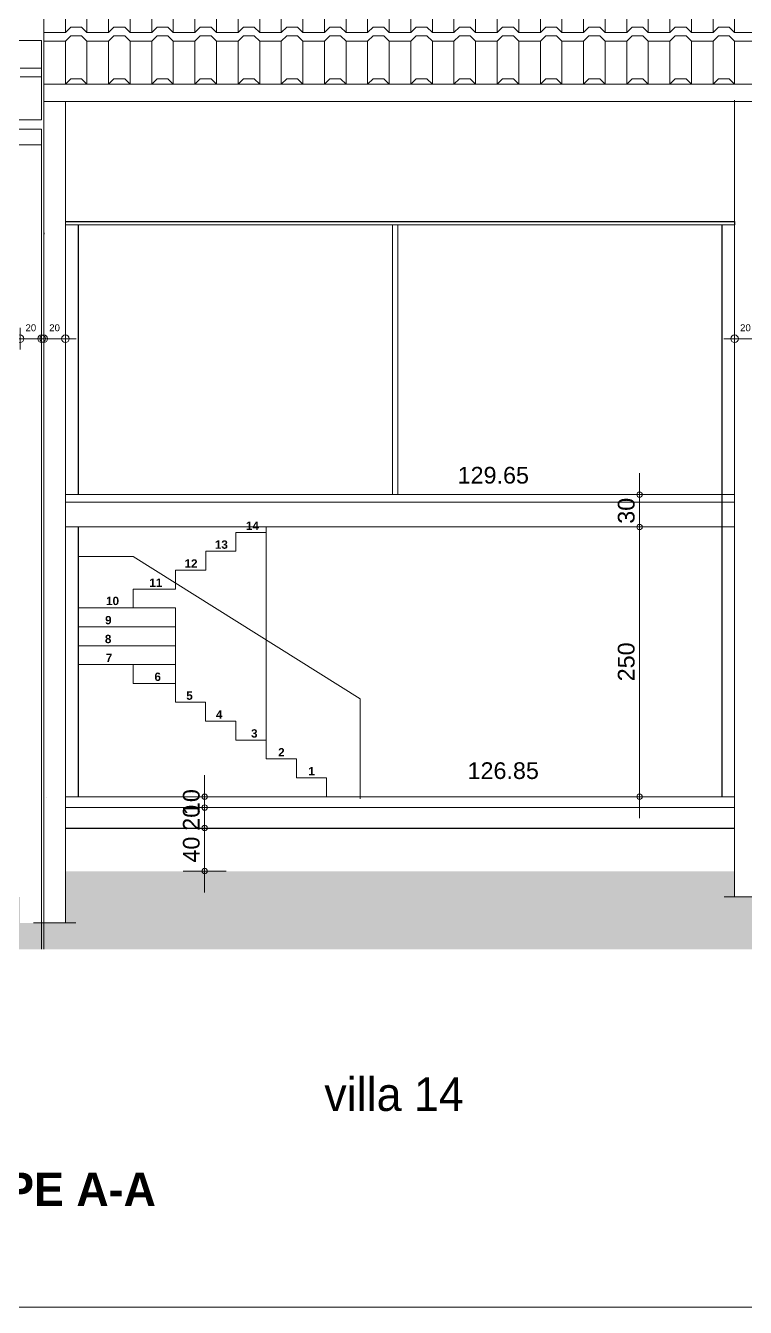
# Model space of a CAD drawing. Header units: metres. Extents: x -30.4 to 29.6, y -50.6 to 0.4.
# Drawn here: x -15.99 to -9.32, y -50.63 to -38.75 of the extents above; entities that cross this region are included whole.
import ezdxf
from ezdxf.enums import TextEntityAlignment as Align
from ezdxf.lldxf.tags import DXFTag

# ---------------------------------------------------------------- set-up
doc = ezdxf.new("R2010")
doc.units = ezdxf.units.M
doc.header["$MEASUREMENT"] = 0
for name, color, linetype in [('Calque commun', 7, 'Continuous'), ('Cotations', 7, 'Continuous'), ('Textes', 7, 'Continuous')]:
    doc.layers.add(name, color=color, linetype=linetype)
doc.styles.add('Arial10', font='arial.ttf', dxfattribs={"height": 0.154626})
doc.styles.add('Arial12', font='arialbd.ttf', dxfattribs={"height": 0.077267})
doc.styles.add('Arial13', font='arial.ttf', dxfattribs={"height": 0.064})
doc.styles.add('Arial14', font='arial.ttf', dxfattribs={"height": 0.154626})
doc.styles.add('Century Gothic12', font='GOTHIC.TTF', dxfattribs={"height": 0.310302})
doc.styles.add('Century Gothic3', font='GOTHICB.TTF', dxfattribs={"height": 0.31023})
tags = doc.linetypes.add('HIDDEN', pattern=[0.375, 0.25, -0.125]).pattern_tags.tags
tags[6:7] = [DXFTag(74, 4), DXFTag(75, 0), DXFTag(340, '0'), DXFTag(46, 1.0), DXFTag(50, 0.0), DXFTag(44, 0.0), DXFTag(45, 0.0)]
tags[4:5] = [DXFTag(74, 4), DXFTag(75, 0), DXFTag(340, '0'), DXFTag(46, 1.0), DXFTag(50, 0.0), DXFTag(44, 0.0), DXFTag(45, 0.0)]
tags = doc.linetypes.add('HIDDENX2', pattern=[0.75, 0.5, -0.25]).pattern_tags.tags
tags[6:7] = [DXFTag(74, 4), DXFTag(75, 0), DXFTag(340, '0'), DXFTag(46, 1.0), DXFTag(50, 0.0), DXFTag(44, 0.0), DXFTag(45, 0.0)]
tags[4:5] = [DXFTag(74, 4), DXFTag(75, 0), DXFTag(340, '0'), DXFTag(46, 1.0), DXFTag(50, 0.0), DXFTag(44, 0.0), DXFTag(45, 0.0)]

# ---------------------------------------------------------------- blocks, each defined once
blk = doc.blocks.new('new331')
at = {"layer": 'Cotations', "color": 14, "linetype": 'Continuous', "lineweight": 9}
blk.add_arc((0, 0), 0.5, 0, 359.9994, dxfattribs=at)
blk = doc.blocks.new('new332')
at = {"layer": 'Cotations', "color": 14, "linetype": 'Continuous', "lineweight": 9}
blk.add_arc((0, 0), 0.5, 0, 359.9994, dxfattribs=at)
blk = doc.blocks.new('DimLine42303')
at = {"layer": 'Cotations', "color": 14, "linetype": 'Continuous', "lineweight": 9}
for p, q in [((-14.329, -45.895), (-14.329, -45.695)), ((-14.129, -45.895), (-14.529, -45.895)), ((-14.329, -45.995), (-14.329, -45.895)), ((-14.129, -45.995), (-14.529, -45.995)), ((-14.329, -45.995), (-14.329, -46.195))]:
    blk.add_line(p, q, dxfattribs=at)
at = {"layer": 'Cotations', "color": 14, "linetype": 'Continuous', "lineweight": 9, "xscale": 0.05000000074505806, "yscale": 0.05000000074505806, "zscale": 0.05000000074505806}
for name, p, rotation in [('new332', (-14.329, -45.895), -90.00000000000001), ('new331', (-14.329, -45.995), 90)]:
    blk.add_blockref(name, p, dxfattribs=dict(at, rotation=rotation))
at = {"layer": 'Cotations', "color": 7, "linetype": 'Continuous', "lineweight": 9, "style": 'Arial10'}
blk.add_text('10', height=0.1546, rotation=90, dxfattribs=at).set_placement((-14.329, -45.945), align=Align.BOTTOM_CENTER)
blk = doc.blocks.new('new333')
at = {"layer": 'Cotations', "color": 14, "linetype": 'Continuous', "lineweight": 9}
blk.add_arc((0, 0), 0.5, 0, 359.9994, dxfattribs=at)
blk = doc.blocks.new('new334')
at = {"layer": 'Cotations', "color": 14, "linetype": 'Continuous', "lineweight": 9}
blk.add_arc((0, 0), 0.5, 0, 359.9994, dxfattribs=at)
blk = doc.blocks.new('DimLine42309')
at = {"layer": 'Cotations', "color": 14, "linetype": 'Continuous', "lineweight": 9}
for p, q in [((-14.329, -45.995), (-14.329, -45.795)), ((-14.129, -45.995), (-14.529, -45.995)), ((-14.329, -46.185), (-14.329, -45.995)), ((-14.129, -46.185), (-14.529, -46.185)), ((-14.329, -46.185), (-14.329, -46.385))]:
    blk.add_line(p, q, dxfattribs=at)
at = {"layer": 'Cotations', "color": 14, "linetype": 'Continuous', "lineweight": 9, "xscale": 0.05000000074505806, "yscale": 0.05000000074505806, "zscale": 0.05000000074505806}
for name, p, rotation in [('new334', (-14.329, -45.995), -90.00000000000001), ('new333', (-14.329, -46.185), 90)]:
    blk.add_blockref(name, p, dxfattribs=dict(at, rotation=rotation))
at = {"layer": 'Cotations', "color": 7, "linetype": 'Continuous', "lineweight": 9, "style": 'Arial10'}
blk.add_text('20', height=0.1546, rotation=90, dxfattribs=at).set_placement((-14.329, -46.09), align=Align.BOTTOM_CENTER)
blk = doc.blocks.new('new335')
at = {"layer": 'Cotations', "color": 14, "linetype": 'Continuous', "lineweight": 9}
blk.add_arc((0, 0), 0.5, 0, 359.9994, dxfattribs=at)
blk = doc.blocks.new('new336')
at = {"layer": 'Cotations', "color": 14, "linetype": 'Continuous', "lineweight": 9}
blk.add_arc((0, 0), 0.5, 0, 359.9994, dxfattribs=at)
blk = doc.blocks.new('DimLine42315')
at = {"layer": 'Cotations', "color": 14, "linetype": 'Continuous', "lineweight": 9}
for p, q in [((-14.329, -46.185), (-14.329, -45.985)), ((-14.129, -46.185), (-14.529, -46.185)), ((-14.329, -46.584), (-14.329, -46.185)), ((-14.129, -46.584), (-14.529, -46.584)), ((-14.329, -46.584), (-14.329, -46.784))]:
    blk.add_line(p, q, dxfattribs=at)
at = {"layer": 'Cotations', "color": 14, "linetype": 'Continuous', "lineweight": 9, "xscale": 0.05000000074505806, "yscale": 0.05000000074505806, "zscale": 0.05000000074505806}
for name, p, rotation in [('new336', (-14.329, -46.185), -90.00000000000001), ('new335', (-14.329, -46.584), 90)]:
    blk.add_blockref(name, p, dxfattribs=dict(at, rotation=rotation))
at = {"layer": 'Cotations', "color": 7, "linetype": 'Continuous', "lineweight": 9, "style": 'Arial10'}
blk.add_text('40', height=0.1546, rotation=90, dxfattribs=at).set_placement((-14.329, -46.385), align=Align.BOTTOM_CENTER)
blk = doc.blocks.new('new337')
at = {"layer": 'Cotations', "color": 14, "linetype": 'Continuous', "lineweight": 9}
blk.add_arc((0, 0), 0.5, 0, 359.9994, dxfattribs=at)
blk = doc.blocks.new('new338')
at = {"layer": 'Cotations', "color": 14, "linetype": 'Continuous', "lineweight": 9}
blk.add_arc((0, 0), 0.5, 0, 359.9994, dxfattribs=at)
blk = doc.blocks.new('DimLine42328')
at = {"layer": 'Cotations', "color": 14, "linetype": 'Continuous', "lineweight": 9}
for p, q in [((-14.329, -45.895), (-14.329, -45.695)), ((-14.129, -45.895), (-14.529, -45.895)), ((-14.329, -45.995), (-14.329, -45.895)), ((-14.129, -45.995), (-14.529, -45.995)), ((-14.329, -45.995), (-14.329, -46.195))]:
    blk.add_line(p, q, dxfattribs=at)
at = {"layer": 'Cotations', "color": 14, "linetype": 'Continuous', "lineweight": 9, "xscale": 0.05000000074505806, "yscale": 0.05000000074505806, "zscale": 0.05000000074505806}
for name, p, rotation in [('new338', (-14.329, -45.895), -90.00000000000001), ('new337', (-14.329, -45.995), 90)]:
    blk.add_blockref(name, p, dxfattribs=dict(at, rotation=rotation))
at = {"layer": 'Cotations', "color": 7, "linetype": 'Continuous', "lineweight": 9, "style": 'Arial10'}
blk.add_text('10', height=0.1546, rotation=90, dxfattribs=at).set_placement((-14.329, -45.945), align=Align.BOTTOM_CENTER)
blk = doc.blocks.new('new339')
at = {"layer": 'Cotations', "color": 14, "linetype": 'Continuous', "lineweight": 9}
blk.add_arc((0, 0), 0.5, 0, 359.9994, dxfattribs=at)
blk = doc.blocks.new('new340')
at = {"layer": 'Cotations', "color": 14, "linetype": 'Continuous', "lineweight": 9}
blk.add_arc((0, 0), 0.5, 0, 359.9994, dxfattribs=at)
blk = doc.blocks.new('DimLine42334')
at = {"layer": 'Cotations', "color": 14, "linetype": 'Continuous', "lineweight": 9}
for p, q in [((-14.329, -45.895), (-14.329, -45.695)), ((-14.129, -45.895), (-14.529, -45.895)), ((-14.329, -45.995), (-14.329, -45.895)), ((-14.129, -45.995), (-14.529, -45.995)), ((-14.329, -45.995), (-14.329, -46.195))]:
    blk.add_line(p, q, dxfattribs=at)
at = {"layer": 'Cotations', "color": 14, "linetype": 'Continuous', "lineweight": 9, "xscale": 0.05000000074505806, "yscale": 0.05000000074505806, "zscale": 0.05000000074505806}
for name, p, rotation in [('new340', (-14.329, -45.895), -90.00000000000001), ('new339', (-14.329, -45.995), 90)]:
    blk.add_blockref(name, p, dxfattribs=dict(at, rotation=rotation))
at = {"layer": 'Cotations', "color": 7, "linetype": 'Continuous', "lineweight": 9, "style": 'Arial10'}
blk.add_text('10', height=0.1546, rotation=90, dxfattribs=at).set_placement((-14.329, -45.945), align=Align.BOTTOM_CENTER)
blk = doc.blocks.new('new345')
at = {"layer": 'Calque commun', "color": 5, "linetype": 'Continuous', "lineweight": 9}
blk.add_arc((0, 0), 0.5, 0, 359.9994, dxfattribs=at)
blk = doc.blocks.new('new346')
at = {"layer": 'Calque commun', "color": 5, "linetype": 'Continuous', "lineweight": 9}
blk.add_arc((0, 0), 0.5, 0, 359.9994, dxfattribs=at)
blk = doc.blocks.new('DimLine42563')
at = {"layer": 'Calque commun', "color": 5, "linetype": 'Continuous', "lineweight": 9}
for p, q in [((-15.819, -41.55), (-15.819, -41.75)), ((-15.619, -41.55), (-15.619, -41.75)), ((-15.819, -41.65), (-15.919, -41.65)), ((-15.819, -41.65), (-15.619, -41.65)), ((-15.619, -41.65), (-15.519, -41.65))]:
    blk.add_line(p, q, dxfattribs=at)
at = {"layer": 'Calque commun', "color": 5, "linetype": 'Continuous', "lineweight": 9, "xscale": 0.07000000029802322, "yscale": 0.07000000029802322, "zscale": 0.07000000029802322}
for name, p in [('new345', (-15.819, -41.65)), ('new346', (-15.619, -41.65))]:
    blk.add_blockref(name, p, dxfattribs=at)
at = {"layer": 'Calque commun', "color": 170, "linetype": 'Continuous', "lineweight": 9, "style": 'Arial13'}
blk.add_text('20', height=0.064, dxfattribs=at).set_placement((-15.719, -41.6), align=Align.BOTTOM_CENTER)
blk = doc.blocks.new('new347')
at = {"layer": 'Calque commun', "color": 5, "linetype": 'Continuous', "lineweight": 9}
blk.add_arc((0, 0), 0.5, 0, 359.9994, dxfattribs=at)
blk = doc.blocks.new('new348')
at = {"layer": 'Calque commun', "color": 5, "linetype": 'Continuous', "lineweight": 9}
blk.add_arc((0, 0), 0.5, 0, 359.9994, dxfattribs=at)
blk = doc.blocks.new('DimLine42575')
at = {"layer": 'Calque commun', "color": 5, "linetype": 'Continuous', "lineweight": 9}
for p, q in [((-9.419, -41.55), (-9.419, -41.75)), ((-9.219, -41.55), (-9.219, -41.75)), ((-9.419, -41.65), (-9.519, -41.65)), ((-9.419, -41.65), (-9.219, -41.65)), ((-9.219, -41.65), (-9.119, -41.65))]:
    blk.add_line(p, q, dxfattribs=at)
at = {"layer": 'Calque commun', "color": 5, "linetype": 'Continuous', "lineweight": 9, "xscale": 0.07000000029802322, "yscale": 0.07000000029802322, "zscale": 0.07000000029802322}
for name, p in [('new347', (-9.419, -41.65)), ('new348', (-9.219, -41.65))]:
    blk.add_blockref(name, p, dxfattribs=at)
at = {"layer": 'Calque commun', "color": 170, "linetype": 'Continuous', "lineweight": 9, "style": 'Arial13'}
blk.add_text('20', height=0.064, dxfattribs=at).set_placement((-9.319, -41.6), align=Align.BOTTOM_CENTER)
blk = doc.blocks.new('pattern')
at = {"layer": 'Calque commun', "color": 1, "linetype": 'Continuous', "lineweight": 9}
for p, q in [((-15.819, -38.485), (-15.819, -38.812)), ((-15.619, -38.812), (-15.619, -38.485)), ((-15.419, -38.812), (-15.419, -38.485)), ((-15.419, -38.485), (-15.419, -38.812)), ((-15.219, -38.812), (-15.219, -38.485)), ((-15.019, -38.812), (-15.019, -38.485)), ((-15.019, -38.485), (-15.019, -38.812)), ((-14.819, -38.812), (-14.819, -38.485)), ((-14.619, -38.812), (-14.619, -38.485)), ((-14.619, -38.485), (-14.619, -38.812)), ((-14.419, -38.812), (-14.419, -38.485)), ((-14.219, -38.812), (-14.219, -38.485)), ((-14.219, -38.485), (-14.219, -38.812)), ((-14.019, -38.812), (-14.019, -38.485)), ((-13.819, -38.812), (-13.819, -38.485)), ((-13.819, -38.485), (-13.819, -38.812)), ((-13.619, -38.812), (-13.619, -38.485)), ((-13.419, -38.812), (-13.419, -38.485)), ((-13.419, -38.485), (-13.419, -38.812)), ((-13.219, -38.812), (-13.219, -38.485)), ((-13.019, -38.812), (-13.019, -38.485)), ((-13.019, -38.485), (-13.019, -38.812)), ((-12.819, -38.812), (-12.819, -38.485)), ((-12.619, -38.812), (-12.619, -38.485)), ((-12.619, -38.485), (-12.619, -38.812)), ((-12.419, -38.812), (-12.419, -38.485)), ((-12.219, -38.812), (-12.219, -38.485)), ((-12.219, -38.485), (-12.219, -38.812)), ((-12.019, -38.812), (-12.019, -38.485)), ((-11.819, -38.812), (-11.819, -38.485)), ((-11.819, -38.485), (-11.819, -38.812)), ((-11.619, -38.812), (-11.619, -38.485)), ((-11.419, -38.812), (-11.419, -38.485)), ((-11.419, -38.485), (-11.419, -38.812)), ((-11.219, -38.812), (-11.219, -38.485)), ((-11.019, -38.812), (-11.019, -38.485)), ((-11.019, -38.485), (-11.019, -38.812)), ((-10.819, -38.812), (-10.819, -38.485)), ((-10.619, -38.812), (-10.619, -38.485)), ((-10.619, -38.485), (-10.619, -38.812)), ((-10.419, -38.812), (-10.419, -38.485)), ((-10.219, -38.812), (-10.219, -38.485)), ((-10.219, -38.485), (-10.219, -38.812)), ((-10.019, -38.812), (-10.019, -38.485)), ((-9.819, -38.812), (-9.819, -38.485)), ((-9.819, -38.485), (-9.819, -38.812)), ((-9.619, -38.812), (-9.619, -38.485)), ((-9.419, -38.812), (-9.419, -38.485)), ((-9.419, -38.485), (-9.419, -38.812)), ((-15.819, -38.812), (-15.619, -38.812)), ((-15.619, -38.812), (-15.569, -38.762)), ((-15.569, -38.842), (-15.619, -38.892)), ((-15.569, -38.762), (-15.469, -38.762)), ((-15.469, -38.842), (-15.569, -38.842)), ((-15.469, -38.762), (-15.419, -38.812)), ((-15.419, -38.892), (-15.469, -38.842)), ((-15.419, -38.812), (-15.219, -38.812)), ((-15.219, -38.812), (-15.169, -38.762)), ((-15.169, -38.842), (-15.219, -38.892)), ((-15.169, -38.762), (-15.069, -38.762)), ((-15.069, -38.842), (-15.169, -38.842)), ((-15.069, -38.762), (-15.019, -38.812)), ((-15.019, -38.892), (-15.069, -38.842)), ((-15.019, -38.812), (-14.819, -38.812)), ((-14.819, -38.812), (-14.769, -38.762)), ((-14.769, -38.842), (-14.819, -38.892)), ((-14.769, -38.762), (-14.669, -38.762)), ((-14.669, -38.842), (-14.769, -38.842)), ((-14.669, -38.762), (-14.619, -38.812)), ((-14.619, -38.892), (-14.669, -38.842)), ((-14.619, -38.812), (-14.419, -38.812)), ((-14.419, -38.812), (-14.369, -38.762)), ((-14.369, -38.842), (-14.419, -38.892)), ((-14.369, -38.762), (-14.269, -38.762)), ((-14.269, -38.842), (-14.369, -38.842)), ((-14.269, -38.762), (-14.219, -38.812)), ((-14.219, -38.892), (-14.269, -38.842)), ((-14.219, -38.812), (-14.019, -38.812)), ((-14.019, -38.812), (-13.969, -38.762)), ((-13.969, -38.842), (-14.019, -38.892)), ((-13.969, -38.762), (-13.869, -38.762)), ((-13.869, -38.842), (-13.969, -38.842)), ((-13.869, -38.762), (-13.819, -38.812)), ((-13.819, -38.892), (-13.869, -38.842)), ((-13.819, -38.812), (-13.619, -38.812)), ((-13.619, -38.812), (-13.569, -38.762)), ((-13.569, -38.842), (-13.619, -38.892)), ((-13.569, -38.762), (-13.469, -38.762)), ((-13.469, -38.842), (-13.569, -38.842)), ((-13.469, -38.762), (-13.419, -38.812)), ((-13.419, -38.892), (-13.469, -38.842)), ((-13.419, -38.812), (-13.219, -38.812)), ((-13.219, -38.812), (-13.169, -38.762)), ((-13.169, -38.842), (-13.219, -38.892)), ((-13.169, -38.762), (-13.069, -38.762)), ((-13.069, -38.842), (-13.169, -38.842)), ((-13.069, -38.762), (-13.019, -38.812)), ((-13.019, -38.892), (-13.069, -38.842)), ((-13.019, -38.812), (-12.819, -38.812)), ((-12.819, -38.812), (-12.769, -38.762)), ((-12.769, -38.842), (-12.819, -38.892)), ((-12.769, -38.762), (-12.669, -38.762)), ((-12.669, -38.842), (-12.769, -38.842)), ((-12.669, -38.762), (-12.619, -38.812)), ((-12.619, -38.892), (-12.669, -38.842)), ((-12.619, -38.812), (-12.419, -38.812)), ((-12.419, -38.812), (-12.369, -38.762)), ((-12.369, -38.842), (-12.419, -38.892)), ((-12.369, -38.762), (-12.269, -38.762)), ((-12.269, -38.842), (-12.369, -38.842)), ((-12.269, -38.762), (-12.219, -38.812)), ((-12.219, -38.892), (-12.269, -38.842)), ((-12.219, -38.812), (-12.019, -38.812)), ((-12.019, -38.812), (-11.969, -38.762)), ((-11.969, -38.842), (-12.019, -38.892)), ((-11.969, -38.762), (-11.869, -38.762)), ((-11.869, -38.842), (-11.969, -38.842)), ((-11.869, -38.762), (-11.819, -38.812)), ((-11.819, -38.892), (-11.869, -38.842)), ((-11.819, -38.812), (-11.619, -38.812)), ((-11.619, -38.812), (-11.569, -38.762)), ((-11.569, -38.842), (-11.619, -38.892)), ((-11.569, -38.762), (-11.469, -38.762)), ((-11.469, -38.842), (-11.569, -38.842)), ((-11.469, -38.762), (-11.419, -38.812)), ((-11.419, -38.892), (-11.469, -38.842)), ((-11.419, -38.812), (-11.219, -38.812)), ((-11.219, -38.812), (-11.169, -38.762)), ((-11.169, -38.842), (-11.219, -38.892)), ((-11.169, -38.762), (-11.069, -38.762)), ((-11.069, -38.842), (-11.169, -38.842)), ((-11.069, -38.762), (-11.019, -38.812)), ((-11.019, -38.892), (-11.069, -38.842)), ((-11.019, -38.812), (-10.819, -38.812)), ((-10.819, -38.812), (-10.769, -38.762)), ((-10.769, -38.842), (-10.819, -38.892)), ((-10.769, -38.762), (-10.669, -38.762)), ((-10.669, -38.842), (-10.769, -38.842)), ((-10.669, -38.762), (-10.619, -38.812)), ((-10.619, -38.892), (-10.669, -38.842)), ((-10.619, -38.812), (-10.419, -38.812)), ((-10.419, -38.812), (-10.369, -38.762)), ((-10.369, -38.842), (-10.419, -38.892)), ((-10.369, -38.762), (-10.269, -38.762)), ((-10.269, -38.842), (-10.369, -38.842)), ((-10.269, -38.762), (-10.219, -38.812)), ((-10.219, -38.892), (-10.269, -38.842)), ((-10.219, -38.812), (-10.019, -38.812)), ((-10.019, -38.812), (-9.969, -38.762)), ((-9.969, -38.842), (-10.019, -38.892)), ((-9.969, -38.762), (-9.869, -38.762)), ((-9.869, -38.842), (-9.969, -38.842)), ((-9.869, -38.762), (-9.819, -38.812)), ((-9.819, -38.892), (-9.869, -38.842)), ((-9.819, -38.812), (-9.619, -38.812)), ((-9.619, -38.812), (-9.569, -38.762)), ((-9.569, -38.842), (-9.619, -38.892)), ((-9.569, -38.762), (-9.469, -38.762)), ((-9.469, -38.842), (-9.569, -38.842)), ((-9.469, -38.762), (-9.419, -38.812)), ((-9.419, -38.892), (-9.469, -38.842)), ((-9.419, -38.812), (-9.219, -38.812)), ((-15.619, -38.892), (-15.819, -38.892)), ((-15.819, -38.892), (-15.819, -39.292)), ((-15.619, -39.292), (-15.619, -38.892)), ((-15.419, -39.292), (-15.419, -38.892)), ((-15.219, -38.892), (-15.419, -38.892)), ((-15.419, -38.892), (-15.419, -39.292)), ((-15.219, -39.292), (-15.219, -38.892)), ((-15.019, -39.292), (-15.019, -38.892)), ((-14.819, -38.892), (-15.019, -38.892)), ((-15.019, -38.892), (-15.019, -39.292)), ((-14.819, -39.292), (-14.819, -38.892)), ((-14.619, -39.292), (-14.619, -38.892)), ((-14.419, -38.892), (-14.619, -38.892)), ((-14.619, -38.892), (-14.619, -39.292)), ((-14.419, -39.292), (-14.419, -38.892)), ((-14.219, -39.292), (-14.219, -38.892)), ((-14.019, -38.892), (-14.219, -38.892)), ((-14.219, -38.892), (-14.219, -39.292)), ((-14.019, -39.292), (-14.019, -38.892)), ((-13.819, -39.292), (-13.819, -38.892)), ((-13.619, -38.892), (-13.819, -38.892)), ((-13.819, -38.892), (-13.819, -39.292)), ((-13.619, -39.292), (-13.619, -38.892)), ((-13.419, -39.292), (-13.419, -38.892)), ((-13.219, -38.892), (-13.419, -38.892)), ((-13.419, -38.892), (-13.419, -39.292)), ((-13.219, -39.292), (-13.219, -38.892)), ((-13.019, -39.292), (-13.019, -38.892)), ((-12.819, -38.892), (-13.019, -38.892)), ((-13.019, -38.892), (-13.019, -39.292)), ((-12.819, -39.292), (-12.819, -38.892)), ((-12.619, -39.292), (-12.619, -38.892)), ((-12.419, -38.892), (-12.619, -38.892)), ((-12.619, -38.892), (-12.619, -39.292)), ((-12.419, -39.292), (-12.419, -38.892)), ((-12.219, -39.292), (-12.219, -38.892)), ((-12.019, -38.892), (-12.219, -38.892)), ((-12.219, -38.892), (-12.219, -39.292)), ((-12.019, -39.292), (-12.019, -38.892)), ((-11.819, -39.292), (-11.819, -38.892)), ((-11.619, -38.892), (-11.819, -38.892)), ((-11.819, -38.892), (-11.819, -39.292)), ((-11.619, -39.292), (-11.619, -38.892)), ((-11.419, -39.292), (-11.419, -38.892)), ((-11.219, -38.892), (-11.419, -38.892)), ((-11.419, -38.892), (-11.419, -39.292)), ((-11.219, -39.292), (-11.219, -38.892)), ((-11.019, -39.292), (-11.019, -38.892)), ((-10.819, -38.892), (-11.019, -38.892)), ((-11.019, -38.892), (-11.019, -39.292)), ((-10.819, -39.292), (-10.819, -38.892)), ((-10.619, -39.292), (-10.619, -38.892)), ((-10.419, -38.892), (-10.619, -38.892)), ((-10.619, -38.892), (-10.619, -39.292)), ((-10.419, -39.292), (-10.419, -38.892)), ((-10.219, -39.292), (-10.219, -38.892)), ((-10.019, -38.892), (-10.219, -38.892)), ((-10.219, -38.892), (-10.219, -39.292)), ((-10.019, -39.292), (-10.019, -38.892)), ((-9.819, -39.292), (-9.819, -38.892)), ((-9.619, -38.892), (-9.819, -38.892)), ((-9.819, -38.892), (-9.819, -39.292)), ((-9.619, -39.292), (-9.619, -38.892)), ((-9.419, -39.292), (-9.419, -38.892)), ((-9.219, -38.892), (-9.419, -38.892)), ((-9.419, -38.892), (-9.419, -39.292)), ((-15.819, -39.292), (-15.619, -39.292)), ((-15.619, -39.292), (-15.569, -39.242)), ((-15.569, -39.242), (-15.469, -39.242)), ((-15.469, -39.242), (-15.419, -39.292)), ((-15.419, -39.292), (-15.219, -39.292)), ((-15.219, -39.292), (-15.169, -39.242)), ((-15.169, -39.242), (-15.069, -39.242)), ((-15.069, -39.242), (-15.019, -39.292)), ((-15.019, -39.292), (-14.819, -39.292)), ((-14.819, -39.292), (-14.769, -39.242)), ((-14.769, -39.242), (-14.669, -39.242)), ((-14.669, -39.242), (-14.619, -39.292)), ((-14.619, -39.292), (-14.419, -39.292)), ((-14.419, -39.292), (-14.369, -39.242)), ((-14.369, -39.242), (-14.269, -39.242)), ((-14.269, -39.242), (-14.219, -39.292)), ((-14.219, -39.292), (-14.019, -39.292)), ((-14.019, -39.292), (-13.969, -39.242)), ((-13.969, -39.242), (-13.869, -39.242)), ((-13.869, -39.242), (-13.819, -39.292)), ((-13.819, -39.292), (-13.619, -39.292)), ((-13.619, -39.292), (-13.569, -39.242)), ((-13.569, -39.242), (-13.469, -39.242)), ((-13.469, -39.242), (-13.419, -39.292)), ((-13.419, -39.292), (-13.219, -39.292)), ((-13.219, -39.292), (-13.169, -39.242)), ((-13.169, -39.242), (-13.069, -39.242)), ((-13.069, -39.242), (-13.019, -39.292)), ((-13.019, -39.292), (-12.819, -39.292)), ((-12.819, -39.292), (-12.769, -39.242)), ((-12.769, -39.242), (-12.669, -39.242)), ((-12.669, -39.242), (-12.619, -39.292)), ((-12.619, -39.292), (-12.419, -39.292)), ((-12.419, -39.292), (-12.369, -39.242)), ((-12.369, -39.242), (-12.269, -39.242)), ((-12.269, -39.242), (-12.219, -39.292)), ((-12.219, -39.292), (-12.019, -39.292)), ((-12.019, -39.292), (-11.969, -39.242)), ((-11.969, -39.242), (-11.869, -39.242)), ((-11.869, -39.242), (-11.819, -39.292)), ((-11.819, -39.292), (-11.619, -39.292)), ((-11.619, -39.292), (-11.569, -39.242)), ((-11.569, -39.242), (-11.469, -39.242)), ((-11.469, -39.242), (-11.419, -39.292)), ((-11.419, -39.292), (-11.219, -39.292)), ((-11.219, -39.292), (-11.169, -39.242)), ((-11.169, -39.242), (-11.069, -39.242)), ((-11.069, -39.242), (-11.019, -39.292)), ((-11.019, -39.292), (-10.819, -39.292)), ((-10.819, -39.292), (-10.769, -39.242)), ((-10.769, -39.242), (-10.669, -39.242)), ((-10.669, -39.242), (-10.619, -39.292)), ((-10.619, -39.292), (-10.419, -39.292)), ((-10.419, -39.292), (-10.369, -39.242)), ((-10.369, -39.242), (-10.269, -39.242)), ((-10.269, -39.242), (-10.219, -39.292)), ((-10.219, -39.292), (-10.019, -39.292)), ((-10.019, -39.292), (-9.969, -39.242)), ((-9.969, -39.242), (-9.869, -39.242)), ((-9.869, -39.242), (-9.819, -39.292)), ((-9.819, -39.292), (-9.619, -39.292)), ((-9.619, -39.292), (-9.569, -39.242)), ((-9.569, -39.242), (-9.469, -39.242)), ((-9.469, -39.242), (-9.419, -39.292)), ((-9.419, -39.292), (-9.219, -39.292))]:
    blk.add_line(p, q, dxfattribs=at)
at = {"layer": 'Calque commun', "color": 5, "linetype": 'Continuous', "lineweight": 9}
mesh = blk.add_polyface(dxfattribs=at)
corners = [(-15.819, -39.292), (-9.219, -39.292), (-9.219, -38.485), (-15.819, -38.485)]
mesh.append_faces([[corners[k] for k in face] for face in [(0, 1, 2, 3)]], dxfattribs={"color": 5})
blk = doc.blocks.new('new357')
at = {"layer": 'Cotations', "color": 14, "linetype": 'Continuous', "lineweight": 9}
blk.add_arc((0, 0), 0.5, 0, 359.9994, dxfattribs=at)
blk = doc.blocks.new('new358')
at = {"layer": 'Cotations', "color": 14, "linetype": 'Continuous', "lineweight": 9}
blk.add_arc((0, 0), 0.5, 0, 359.9994, dxfattribs=at)
blk = doc.blocks.new('DimLine43213')
at = {"layer": 'Cotations', "color": 14, "linetype": 'Continuous', "lineweight": 9}
for p, q in [((-10.3, -43.095), (-10.3, -42.895)), ((-10.1, -43.095), (-10.5, -43.095)), ((-10.3, -43.395), (-10.3, -43.095)), ((-10.1, -43.395), (-10.5, -43.395)), ((-10.3, -43.395), (-10.3, -43.595))]:
    blk.add_line(p, q, dxfattribs=at)
at = {"layer": 'Cotations', "color": 14, "linetype": 'Continuous', "lineweight": 9, "xscale": 0.05000000074505806, "yscale": 0.05000000074505806, "zscale": 0.05000000074505806}
for name, p, rotation in [('new358', (-10.3, -43.095), -90.00000000000001), ('new357', (-10.3, -43.395), 90)]:
    blk.add_blockref(name, p, dxfattribs=dict(at, rotation=rotation))
at = {"layer": 'Cotations', "color": 7, "linetype": 'Continuous', "lineweight": 9, "style": 'Arial10'}
blk.add_text('30', height=0.1546, rotation=90, dxfattribs=at).set_placement((-10.3, -43.245), align=Align.BOTTOM_CENTER)
blk = doc.blocks.new('new359')
at = {"layer": 'Cotations', "color": 14, "linetype": 'Continuous', "lineweight": 9}
blk.add_arc((0, 0), 0.5, 0, 359.9994, dxfattribs=at)
blk = doc.blocks.new('new360')
at = {"layer": 'Cotations', "color": 14, "linetype": 'Continuous', "lineweight": 9}
blk.add_arc((0, 0), 0.5, 0, 359.9994, dxfattribs=at)
blk = doc.blocks.new('DimLine43219')
at = {"layer": 'Cotations', "color": 14, "linetype": 'Continuous', "lineweight": 9}
for p, q in [((-10.3, -43.395), (-10.3, -43.195)), ((-10.1, -43.395), (-10.5, -43.395)), ((-10.3, -45.895), (-10.3, -43.395)), ((-10.1, -45.895), (-10.5, -45.895)), ((-10.3, -45.895), (-10.3, -46.095))]:
    blk.add_line(p, q, dxfattribs=at)
at = {"layer": 'Cotations', "color": 14, "linetype": 'Continuous', "lineweight": 9, "xscale": 0.05000000074505806, "yscale": 0.05000000074505806, "zscale": 0.05000000074505806}
for name, p, rotation in [('new360', (-10.3, -43.395), -90.00000000000001), ('new359', (-10.3, -45.895), 90)]:
    blk.add_blockref(name, p, dxfattribs=dict(at, rotation=rotation))
at = {"layer": 'Cotations', "color": 7, "linetype": 'Continuous', "lineweight": 9, "style": 'Arial10'}
blk.add_text('250', height=0.1546, rotation=90, dxfattribs=at).set_placement((-10.3, -44.645), align=Align.BOTTOM_CENTER)
blk = doc.blocks.new('new375')
at = {"layer": 'Calque commun', "color": 5, "linetype": 'Continuous', "lineweight": 9}
blk.add_arc((0, 0), 0.5, 0, 359.9994, dxfattribs=at)
blk = doc.blocks.new('new376')
at = {"layer": 'Calque commun', "color": 5, "linetype": 'Continuous', "lineweight": 9}
blk.add_arc((0, 0), 0.5, 0, 359.9994, dxfattribs=at)
blk = doc.blocks.new('DimLine43562')
at = {"layer": 'Calque commun', "color": 5, "linetype": 'Continuous', "lineweight": 9}
for p, q in [((-16.039, -41.55), (-16.039, -41.75)), ((-15.839, -41.55), (-15.839, -41.75)), ((-16.039, -41.65), (-16.139, -41.65)), ((-16.039, -41.65), (-15.839, -41.65)), ((-15.839, -41.65), (-15.739, -41.65))]:
    blk.add_line(p, q, dxfattribs=at)
at = {"layer": 'Calque commun', "color": 5, "linetype": 'Continuous', "lineweight": 9, "xscale": 0.07000000029802322, "yscale": 0.07000000029802322, "zscale": 0.07000000029802322}
for name, p in [('new375', (-16.039, -41.65)), ('new376', (-15.839, -41.65))]:
    blk.add_blockref(name, p, dxfattribs=at)
at = {"layer": 'Calque commun', "color": 170, "linetype": 'Continuous', "lineweight": 9, "style": 'Arial13'}
blk.add_text('20', height=0.064, dxfattribs=at).set_placement((-15.939, -41.6), align=Align.BOTTOM_CENTER)
blk = doc.blocks.new('pattern2')
at = {"layer": 'Calque commun', "color": 1, "linetype": 'Continuous', "lineweight": 9}
for p, q in [((-16.038, -39.143), (-15.839, -39.143)), ((-15.839, -39.223), (-16.038, -39.223)), ((-16.038, -39.623), (-15.839, -39.623))]:
    blk.add_line(p, q, dxfattribs=at)
at = {"layer": 'Calque commun', "color": 7, "linetype": 'Continuous', "lineweight": 9}
mesh = blk.add_polyface(dxfattribs=at)
corners = [(-15.839, -39.623), (-15.839, -38.885), (-28.791, -38.885), (-28.838, -39.623), (-2.819, -39.623), (-2.819, -38.961), (-9.219, -38.961), (-9.219, -39.623)]
mesh.append_faces([[corners[k] for k in face] for face in [(0, 1, 2, 3), (4, 5, 6, 7)]], dxfattribs={"color": 7})

msp = doc.modelspace()

# ---------------------------------------------------------------- hatches: boundary and pattern name
at = {"layer": 'Calque commun', "linetype": 'Continuous', "lineweight": 18}
msp.add_hatch(color=9, dxfattribs=at).paths.add_polyline_path([(-0.32, -47.308), (-0.32, -46.095), (-2.819, -46.095), (-2.819, -46.585), (-2.819, -46.585), (-2.819, -46.824), (-3.019, -46.824), (-3.019, -46.585), (-9.219, -46.585), (-9.219, -46.824), (-9.419, -46.824), (-9.419, -46.585), (-15.619, -46.585), (-15.619, -46.6), (-15.619, -47.064), (-15.736, -47.064), (-16.039, -47.064), (-16.039, -46.825), (-16.299, -46.825), (-28.638, -46.825), (-28.638, -47.064), (-28.839, -47.064), (-28.839, -46.335), (-29.518, -46.335), (-29.518, -47.308)])

# ---------------------------------------------------------------- linework, layer by layer
at = {"layer": 'Calque commun', "color": 7, "linetype": 'Continuous', "lineweight": 18}
for p, q in [((-15.819, -39.854), (-15.819, -39.451)), ((-15.619, -39.451), (-15.619, -47.064)), ((-9.419, -46.824), (-9.419, -39.438)), ((-15.839, -39.854), (-15.839, -39.707)), ((-15.839, -47.064), (-15.839, -39.854)), ((-15.819, -47.064), (-15.819, -39.854)), ((-9.417, -40.565), (-15.617, -40.565)), ((-15.617, -40.595), (-15.617, -40.565)), ((-9.417, -40.595), (-15.617, -40.595)), ((-15.499, -43.095), (-15.499, -40.595)), ((-9.539, -40.595), (-9.539, -43.095)), ((-9.417, -40.595), (-9.417, -40.565)), ((-9.539, -43.095), (-9.539, -43.057)), ((-15.619, -43.395), (-9.419, -43.395)), ((-15.499, -45.895), (-15.499, -43.395)), ((-9.539, -45.895), (-9.539, -43.395)), ((-15.819, -45.907), (-15.819, -45.893)), ((-15.619, -45.895), (-9.419, -45.895)), ((-15.619, -45.927), (-15.619, -45.995)), ((-15.819, -46.185), (-15.819, -45.995)), ((-15.619, -45.995), (-9.419, -45.995)), ((-9.419, -46.185), (-9.419, -45.995)), ((-9.419, -46.185), (-15.617, -46.185))]:
    msp.add_line(p, q, dxfattribs=at)
at = {"layer": 'Calque commun', "color": 5, "linetype": 'ByBlock', "lineweight": -2}
msp.add_line((-15.617, -40.565), (-9.417, -40.565), dxfattribs=at)
at = {"layer": 'Calque commun', "color": 7, "linetype": 'Continuous', "lineweight": 9}
for p, q in [((-15.499, -40.595), (-15.499, -43.095)), ((-9.539, -40.595), (-9.539, -43.095)), ((-15.817, -40.668), (-15.817, -40.681)), ((-15.622, -43.095), (-15.499, -43.095)), ((-15.499, -43.095), (-15.619, -43.095)), ((-15.499, -43.095), (-15.619, -43.095)), ((-9.539, -43.057), (-9.539, -43.095)), ((-9.539, -43.095), (-9.419, -43.095)), ((-15.499, -43.395), (-15.499, -45.895)), ((-9.539, -43.395), (-9.539, -45.895)), ((-15.796, -45.904), (-15.798, -45.904)), ((-15.622, -45.895), (-15.499, -45.895)), ((-15.499, -45.895), (-15.619, -45.895)), ((-15.499, -45.895), (-15.619, -45.895))]:
    msp.add_line(p, q, dxfattribs=at)
at = {"layer": 'Calque commun', "color": 3, "linetype": 'ByBlock', "lineweight": -2}
for p, q in [((-15.499, -43.095), (-15.499, -40.595)), ((-9.539, -40.595), (-9.539, -43.095)), ((-9.539, -43.057), (-9.539, -45.895)), ((-15.499, -45.895), (-15.499, -43.395)), ((-15.62, -46.185), (-9.42, -46.185))]:
    msp.add_line(p, q, dxfattribs=at)
at = {"layer": 'Calque commun', "color": 15, "linetype": 'Continuous', "lineweight": 18}
for p, q in [((-12.589, -40.595), (-12.589, -43.095)), ((-12.589, -40.595), (-12.539, -40.595)), ((-12.539, -40.595), (-12.539, -43.095)), ((-12.589, -43.095), (-12.539, -43.095))]:
    msp.add_line(p, q, dxfattribs=at)
at = {"layer": 'Calque commun', "color": 20, "linetype": 'Continuous', "lineweight": 9}
for p, q in [((-13.759, -45.545), (-13.759, -43.395)), ((-14.599, -44.845), (-14.597, -44.845))]:
    msp.add_line(p, q, dxfattribs=at)
at = {"layer": 'Calque commun', "color": 7, "linetype": 'HIDDENX2', "lineweight": 18}
for p, q in [((-9.123, -46.824), (-9.515, -46.824)), ((-15.523, -47.064), (-15.915, -47.064))]:
    msp.add_line(p, q, dxfattribs=at)
at = {"layer": 'Calque commun', "color": 7, "linetype": 'HIDDEN', "lineweight": 18}
for p, q in [((-15.839, -47.064), (-15.839, -47.308)), ((-15.819, -47.064), (-15.819, -47.308))]:
    msp.add_line(p, q, dxfattribs=at)
at = {"layer": 'Calque commun', "color": 20, "linetype": 'Continuous', "lineweight": 9}
for points in [[(-14.039, -43.62, 0), (-14.039, -43.445, 0), (-13.759, -43.445, 0)], [(-14.319, -43.795, 0), (-14.319, -43.62, 0), (-14.039, -43.62, 0)], [(-14.599, -43.97, 0), (-14.599, -43.795, 0), (-14.319, -43.795, 0)], [(-14.99, -44.145, 0), (-14.99, -43.97, 0), (-14.599, -43.97, 0)], [(-14.992, -44.845, 0), (-14.992, -44.67, 0), (-15.499, -44.67, 0)], [(-14.599, -45.02, 0), (-14.599, -44.845, 0), (-14.99, -44.845, 0)], [(-14.32, -45.195, 0), (-14.32, -45.02, 0), (-14.6, -45.02, 0)], [(-14.04, -45.37, 0), (-14.04, -45.195, 0), (-14.32, -45.195, 0)], [(-13.759, -45.545, 0), (-13.759, -45.37, 0), (-14.04, -45.37, 0)], [(-13.479, -45.72, 0), (-13.479, -45.545, 0), (-13.759, -45.545, 0)], [(-13.199, -45.895, 0), (-13.199, -45.72, 0), (-13.479, -45.72, 0)]]:
    msp.add_polyline3d(points, dxfattribs=at)
at = {"layer": 'Cotations', "color": 20, "linetype": 'Continuous', "lineweight": 9}
for p, q in [((-15.499, -43.67), (-14.99, -43.67)), ((-14.599, -44.67), (-14.599, -44.845)), ((-12.887, -45.895), (-12.887, -44.987))]:
    msp.add_line(p, q, dxfattribs=at)
msp.add_polyline3d([(-14.99, -43.67, 0), (-12.887, -44.987, 0), (-12.887, -45.915, 0)], dxfattribs=at)

# ---------------------------------------------------------------- block references
at = {"layer": 'Calque commun', "color": 0, "linetype": 'ByBlock', "lineweight": -2}
for name in ['pattern', 'pattern2']:
    msp.add_blockref(name, (0, 0), dxfattribs=at)
at = {"layer": 'Calque commun', "color": 5, "linetype": 'Continuous', "lineweight": 9}
for name in ['DimLine43562', 'DimLine42563', 'DimLine42575']:
    msp.add_blockref(name, (0, 0), dxfattribs=at)
at = {"layer": 'Cotations', "color": 14, "linetype": 'Continuous', "lineweight": 9}
for name in ['DimLine43213', 'DimLine43219', 'DimLine42303', 'DimLine42328', 'DimLine42334', 'DimLine42309', 'DimLine42315']:
    msp.add_blockref(name, (0, 0), dxfattribs=at)

# ---------------------------------------------------------------- texts
at = {"layer": 'Calque commun', "color": 5, "linetype": 'ByBlock', "lineweight": -2, "style": 'Arial12'}
for s, p in [('8', (-15.253, -44.495)), ('7', (-15.245, -44.67)), ('6', (-14.794, -44.845)), ('5', (-14.499, -45.02)), ('4', (-14.224, -45.195)), ('3', (-13.899, -45.37)), ('2', (-13.648, -45.545)), ('1', (-13.368, -45.72))]:
    msp.add_text(s, height=0.0773, dxfattribs=at).set_placement(p, align=Align.BOTTOM_LEFT)
at = {"layer": 'Cotations', "color": 5, "linetype": 'ByBlock', "lineweight": -2, "style": 'Arial12'}
for s, p in [('14', (-13.946, -43.445)), ('13', (-14.234, -43.62)), ('12', (-14.515, -43.795)), ('11', (-14.841, -43.973)), ('10', (-15.242, -44.142)), ('9', (-15.251, -44.32))]:
    msp.add_text(s, height=0.0773, dxfattribs=at).set_placement(p, align=Align.BOTTOM_LEFT)
at = {"layer": 'Textes', "color": 5, "linetype": 'ByBlock', "lineweight": -2}
for s, height, style, p in [('129.65', 0.1546, 'Arial14', (-11.985, -43.039)), ('126.85', 0.1546, 'Arial14', (-11.893, -45.777)), ('villa 14', 0.3103, 'Century Gothic12', (-13.22, -48.9))]:
    msp.add_text(s, height=height, dxfattribs=dict(at, style=style)).set_placement(p, align=Align.BOTTOM_LEFT)
at = {"layer": 'Textes', "color": 5, "linetype": 'ByBlock', "lineweight": -2, "style": 'Century Gothic3'}
msp.add_text('COUPE A-A', height=0.3102, dxfattribs=at).set_placement((-17.108, -49.378), align=Align.TOP_LEFT)

# ---------------------------------------------------------------- meshes
at = {"layer": 'Calque commun', "color": 7, "linetype": 'Continuous', "lineweight": 9}
mesh = msp.add_polyface(dxfattribs=at)
corners = [(29.602, -8.627), (-30.398, -8.627), (-30.398, -50.627), (29.602, -50.627)]
mesh.append_faces([[corners[k] for k in face] for face in [(0, 1, 2, 3)]], dxfattribs={"color": 7})
at = {"layer": 'Calque commun', "color": 7, "linetype": 'Continuous', "lineweight": 18}
mesh = msp.add_polyface(dxfattribs=at)
corners = [(-9.219, -39.292), (-15.819, -39.292), (-15.819, -39.451), (-9.219, -39.451)]
mesh.append_faces([[corners[k] for k in face] for face in [(0, 1, 2, 3)]], dxfattribs={"color": 7})
mesh = msp.add_polyface(dxfattribs=at)
corners = [(-15.839, -39.854), (-28.838, -39.854), (-28.838, -39.707), (-15.839, -39.707), (-2.817, -39.854), (-9.219, -39.854), (-9.219, -39.707), (-2.817, -39.707)]
mesh.append_faces([[corners[k] for k in face] for face in [(0, 1, 2, 3), (4, 5, 6, 7)]], dxfattribs={"color": 7})
mesh = msp.add_polyface(dxfattribs=at)
corners = [(-15.619, -43.165), (-15.619, -43.095), (-9.419, -43.095), (-9.419, -43.165)]
mesh.append_faces([[corners[k] for k in face] for face in [(0, 1, 2, 3)]], dxfattribs={"color": 7})
at = {"layer": 'Calque commun', "color": 20, "linetype": 'Continuous', "lineweight": 9}
mesh = msp.add_polyface(dxfattribs=at)
corners = [(-15.499, -44.32), (-14.599, -44.32), (-14.599, -44.145), (-15.499, -44.145)]
mesh.append_faces([[corners[k] for k in face] for face in [(0, 1, 2, 3)]], dxfattribs={"color": 20})
mesh = msp.add_polyface(dxfattribs=at)
corners = [(-14.599, -44.495), (-15.499, -44.495), (-15.499, -44.32), (-14.599, -44.32)]
mesh.append_faces([[corners[k] for k in face] for face in [(0, 1, 2, 3)]], dxfattribs={"color": 20})
mesh = msp.add_polyface(dxfattribs=at)
corners = [(-15.499, -44.67), (-14.599, -44.67), (-14.599, -44.495), (-15.499, -44.495)]
mesh.append_faces([[corners[k] for k in face] for face in [(0, 1, 2, 3)]], dxfattribs={"color": 20})

doc.saveas('drawing.dxf')
